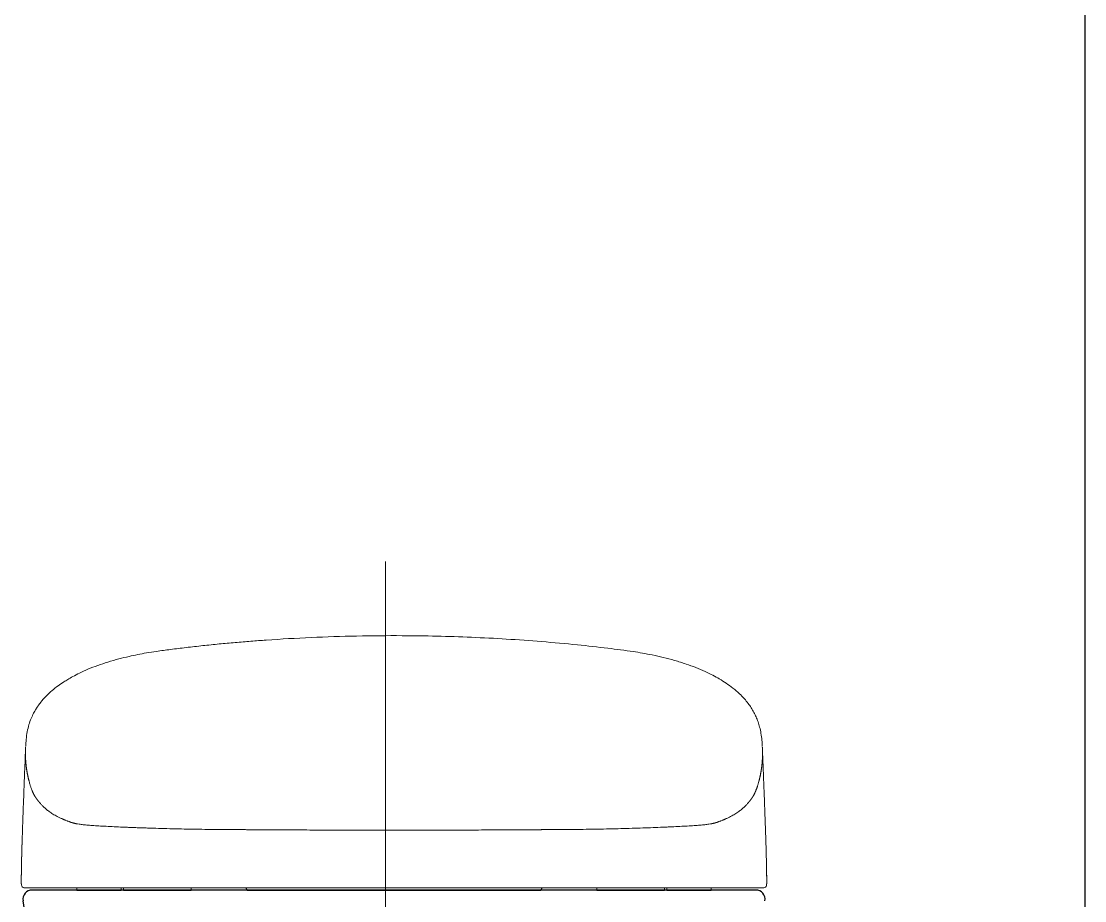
# Model space of a CAD drawing. Header units: millimetres. Extents: x 0 to 1800, y -67 to 2530.
# Drawn here: x 1227 to 1800, y 655 to 1129 of the extents above; entities that cross this region are included whole.
import ezdxf
from ezdxf.lldxf.tags import DXFTag

# ---------------------------------------------------------------- set-up
doc = ezdxf.new("R2010")
doc.units = ezdxf.units.MM
for name, color, linetype in [('내부선 및 부속', 4, 'Continuous'), ('도각라인', 7, 'Continuous'), ('외형선', 3, 'Continuous'), ('중심선', 1, 'DASHED')]:
    doc.layers.add(name, color=color, linetype=linetype)
tags = doc.linetypes.add('DASHDOT', pattern=[70, 31, -13, 13, -13]).pattern_tags.tags
tags[10:11] = [DXFTag(74, 4), DXFTag(75, 0), DXFTag(340, '0'), DXFTag(46, 0.0), DXFTag(50, 0.0), DXFTag(44, 0.0), DXFTag(45, 0.0)]
tags[8:9] = [DXFTag(74, 4), DXFTag(75, 0), DXFTag(340, '0'), DXFTag(46, 0.0), DXFTag(50, 0.0), DXFTag(44, 0.0), DXFTag(45, 0.0)]
tags[6:7] = [DXFTag(74, 4), DXFTag(75, 0), DXFTag(340, '0'), DXFTag(46, 0.0), DXFTag(50, 0.0), DXFTag(44, 0.0), DXFTag(45, 0.0)]
tags[4:5] = [DXFTag(74, 4), DXFTag(75, 0), DXFTag(340, '0'), DXFTag(46, 0.0), DXFTag(50, 0.0), DXFTag(44, 0.0), DXFTag(45, 0.0)]
tags = doc.linetypes.add('DASHED', pattern=[25.72, 12.86, -12.86]).pattern_tags.tags
tags[6:7] = [DXFTag(74, 4), DXFTag(75, 0), DXFTag(340, '0'), DXFTag(46, 0.0), DXFTag(50, 0.0), DXFTag(44, 0.0), DXFTag(45, 0.0)]
tags[4:5] = [DXFTag(74, 4), DXFTag(75, 0), DXFTag(340, '0'), DXFTag(46, 0.0), DXFTag(50, 0.0), DXFTag(44, 0.0), DXFTag(45, 0.0)]

msp = doc.modelspace()

# ---------------------------------------------------------------- linework, layer by layer
at = {"layer": '내부선 및 부속', "linetype": 'Continuous', "lineweight": 18}
for p, q in [((1229.94, 661.8), (1625.51, 661.8)), ((1256.88, 660.65), (1256.86, 661.8)), ((1280.73, 660.65), (1280.75, 661.8)), ((1281.98, 661.8), (1281.98, 660.65)), ((1318.39, 660.65), (1318.39, 661.8)), ((1537.06, 661.8), (1537.06, 660.65)), ((1573.47, 660.65), (1573.47, 661.8)), ((1574.71, 661.8), (1574.73, 660.65)), ((1598.6, 661.8), (1598.58, 660.65))]:
    msp.add_line(p, q, dxfattribs=at)
at = {"layer": '내부선 및 부속'}
for p, q in [((1256.88, 660.65), (1280.73, 660.65)), ((1281.98, 660.65), (1318.39, 660.65)), ((1348.59, 660.65), (1506.87, 660.65)), ((1537.06, 660.65), (1573.47, 660.65)), ((1574.73, 660.65), (1598.58, 660.65))]:
    msp.add_line(p, q, dxfattribs=at)
at = {"layer": '내부선 및 부속', "linetype": 'Continuous', "lineweight": 18}
for centre, major_axis, start_param, end_param in [((1228.5, 663.37), (-0.02, -1.5), 4.678177, 6.249015), ((1626.95, 663.37), (0.02, -1.5), 0.034171, 1.355864)]:
    msp.add_ellipse(centre, major_axis=major_axis, ratio=0.999423, start_param=start_param, end_param=end_param, dxfattribs=at)
for points, knots in [([(1626.23, 738.18), (1626.18, 739.26), (1626.01, 741.54), (1625.58, 745.01), (1624.89, 748.36), (1624.01, 751.3), (1622.99, 753.9), (1621.76, 756.42), (1620.33, 758.85), (1618.59, 761.34), (1616.52, 763.87), (1613.85, 766.63), (1610.57, 769.46), (1606.9, 772.1), (1603.24, 774.4), (1599.5, 776.49), (1595.31, 778.55), (1590.5, 780.59), (1584.98, 782.6), (1579.11, 784.44), (1573.01, 786.04), (1567.17, 787.34), (1561.8, 788.37), (1553.86, 789.66), (1542.16, 791.12), (1525.73, 792.97), (1507.46, 794.63), (1488.45, 795.99), (1469.6, 796.96), (1450.87, 797.57), (1430.2, 797.85), (1407.59, 797.68), (1383.12, 796.89), (1364.14, 795.8), (1350.52, 794.78), (1342.09, 794.08), (1333.46, 793.29), (1324.64, 792.39), (1315.88, 791.41), (1307.54, 790.39), (1300.38, 789.45), (1294.52, 788.52), (1289.6, 787.6), (1284.64, 786.55), (1279.21, 785.22), (1273.58, 783.61), (1267.97, 781.73), (1262.86, 779.74), (1258.39, 777.72), (1254.82, 775.87), (1252.04, 774.27), (1249.37, 772.62), (1246.47, 770.64), (1243.21, 768.08), (1240.06, 765.11), (1237.7, 762.4), (1236, 760.11), (1234.71, 758.16), (1233.38, 755.83), (1232.05, 752.99), (1230.88, 749.63), (1229.99, 745.84), (1229.47, 741.95), (1229.28, 739.42), (1229.23, 738.23)], [0, 0, 0, 0, 0.015621, 0.032468, 0.047385, 0.060323, 0.071605, 0.081867, 0.09282, 0.102426, 0.112886, 0.124875, 0.13824, 0.150866, 0.162086, 0.171976, 0.182791, 0.195497, 0.207594, 0.221009, 0.233917, 0.24556, 0.256, 0.265263, 0.290893, 0.321265, 0.356511, 0.391161, 0.424954, 0.458631, 0.492308, 0.536327, 0.580378, 0.624359, 0.639337, 0.654727, 0.670537, 0.686755, 0.703379, 0.719169, 0.733308, 0.743463, 0.752564, 0.761935, 0.773008, 0.785756, 0.797719, 0.810544, 0.822048, 0.831808, 0.839848, 0.846294, 0.856332, 0.868167, 0.881445, 0.895469, 0.902771, 0.910411, 0.920013, 0.932075, 0.946543, 0.963281, 0.982204, 1, 1, 1, 1]), ([(1229.19, 737.42), (1229.12, 735.65), (1228.97, 732.06), (1228.77, 727.12), (1228.6, 722.76), (1228.44, 718.35), (1228.26, 713.55), (1228.06, 708.18), (1227.86, 703.01), (1227.72, 699.11), (1227.63, 696.41), (1227.56, 694.61), (1227.49, 692.44), (1227.39, 689.69), (1227.32, 687.31), (1227.27, 685.86), (1227.26, 685.53)], [0, 0, 0, 0, 0.100089, 0.204108, 0.280587, 0.347074, 0.453432, 0.551631, 0.651264, 0.746815, 0.778042, 0.810169, 0.852745, 0.908661, 0.979224, 1, 1, 1, 1]), ([(1229.75, 725.62), (1229.74, 725.69), (1229.72, 725.82), (1229.69, 726.02), (1229.66, 726.22), (1229.63, 726.42), (1229.61, 726.62), (1229.58, 726.82), (1229.55, 727.02), (1229.53, 727.22), (1229.51, 727.42), (1229.48, 727.62), (1229.46, 727.82), (1229.44, 728.02), (1229.42, 728.22), (1229.4, 728.42), (1229.38, 728.62), (1229.36, 728.82), (1229.34, 729.02), (1229.32, 729.22), (1229.31, 729.41), (1229.29, 729.61), (1229.28, 729.81), (1229.26, 730.01), (1229.25, 730.2), (1229.24, 730.4), (1229.22, 730.6), (1229.21, 730.79), (1229.2, 730.99), (1229.19, 731.19), (1229.18, 731.38), (1229.17, 731.58), (1229.16, 731.77), (1229.16, 731.97), (1229.15, 732.16), (1229.14, 732.35), (1229.14, 732.55), (1229.13, 732.74), (1229.13, 732.93), (1229.13, 733.12), (1229.12, 733.31), (1229.12, 733.51), (1229.12, 733.7), (1229.12, 733.89), (1229.12, 734.08), (1229.12, 734.27), (1229.12, 734.45), (1229.12, 734.64), (1229.12, 734.83), (1229.12, 735.02), (1229.12, 735.2), (1229.13, 735.39), (1229.13, 735.57), (1229.13, 735.75), (1229.14, 735.94), (1229.14, 736.12), (1229.15, 736.3), (1229.15, 736.49), (1229.16, 736.67), (1229.16, 736.84), (1229.17, 736.99), (1229.18, 737.15), (1229.18, 737.28), (1229.19, 737.36), (1229.19, 737.38)], [0, 0, 0, 0, 0.019514, 0.03892, 0.058219, 0.07741, 0.096495, 0.115472, 0.134344, 0.153109, 0.171768, 0.190321, 0.208769, 0.227111, 0.245347, 0.263479, 0.281505, 0.299427, 0.317245, 0.334959, 0.352569, 0.370077, 0.387481, 0.404784, 0.421984, 0.439081, 0.456076, 0.472967, 0.489755, 0.506439, 0.523019, 0.539496, 0.555868, 0.572138, 0.588308, 0.604377, 0.620348, 0.636222, 0.651999, 0.667681, 0.683268, 0.698757, 0.714145, 0.729428, 0.744602, 0.759665, 0.774614, 0.789447, 0.804159, 0.818752, 0.833232, 0.847612, 0.8619, 0.876108, 0.890243, 0.904315, 0.918332, 0.932301, 0.946229, 0.960116, 0.969651, 0.981629, 0.996041, 1, 1, 1, 1]), ([(1229.19, 737.38), (1229.19, 737.44), (1229.19, 737.57), (1229.2, 737.7), (1229.2, 737.78)], [0, 0, 0, 0, 0.424515, 1, 1, 1, 1]), ([(1626.27, 737.37), (1626.27, 737.34), (1626.28, 737.21), (1626.29, 736.98), (1626.3, 736.7), (1626.31, 736.44), (1626.31, 736.19), (1626.32, 735.94), (1626.32, 735.68), (1626.33, 735.42), (1626.33, 735.15), (1626.34, 734.88), (1626.34, 734.6), (1626.34, 734.32), (1626.34, 734.03), (1626.34, 733.73), (1626.33, 733.43), (1626.33, 733.13), (1626.32, 732.82), (1626.32, 732.51), (1626.31, 732.19), (1626.29, 731.87), (1626.28, 731.55), (1626.27, 731.22), (1626.25, 730.89), (1626.23, 730.56), (1626.21, 730.22), (1626.18, 729.88), (1626.16, 729.54), (1626.13, 729.19), (1626.1, 728.85), (1626.07, 728.5), (1626.03, 728.14), (1625.99, 727.79), (1625.95, 727.43), (1625.91, 727.07), (1625.86, 726.71), (1625.81, 726.35), (1625.76, 725.99), (1625.73, 725.75), (1625.71, 725.62)], [0, 0, 0, 0, 0.007316, 0.030284, 0.053134, 0.071915, 0.091106, 0.110719, 0.130771, 0.15128, 0.172273, 0.19378, 0.215829, 0.238421, 0.261545, 0.285191, 0.309346, 0.333994, 0.359125, 0.384736, 0.410832, 0.437416, 0.464492, 0.492065, 0.520133, 0.548695, 0.577748, 0.607291, 0.637323, 0.667842, 0.69885, 0.730347, 0.762334, 0.794812, 0.827781, 0.861241, 0.895192, 0.929635, 0.964571, 1, 1, 1, 1]), ([(1626.25, 737.72), (1626.26, 737.67), (1626.26, 737.56), (1626.27, 737.44), (1626.27, 737.37)], [0, 0, 0, 0, 0.398449, 1, 1, 1, 1]), ([(1628.2, 685.44), (1628.19, 685.8), (1628.14, 687.18), (1628.07, 689.28), (1628, 691.58), (1627.93, 693.61), (1627.84, 696.02), (1627.74, 698.89), (1627.63, 702.05), (1627.52, 704.92), (1627.41, 707.88), (1627.28, 711.36), (1627.13, 715.51), (1626.98, 719.35), (1626.85, 722.72), (1626.74, 725.8), (1626.59, 729.51), (1626.43, 733.48), (1626.32, 736.21), (1626.27, 737.44)], [0, 0, 0, 0, 0.02271, 0.086682, 0.129982, 0.163629, 0.207726, 0.274718, 0.335919, 0.389581, 0.43711, 0.503881, 0.585846, 0.671029, 0.720711, 0.775349, 0.845136, 0.930537, 1, 1, 1, 1]), ([(1236.95, 707.54), (1236.93, 707.56), (1236.9, 707.6), (1236.84, 707.67), (1236.79, 707.73), (1236.74, 707.79), (1236.69, 707.85), (1236.64, 707.9), (1236.59, 707.96), (1236.54, 708.02), (1236.5, 708.07), (1236.45, 708.12), (1236.41, 708.18), (1236.37, 708.23), (1236.33, 708.28), (1236.29, 708.32), (1236.25, 708.37), (1236.21, 708.42), (1236.18, 708.46), (1236.14, 708.51), (1236.11, 708.55), (1236.07, 708.59), (1236.04, 708.63), (1236.01, 708.67), (1235.98, 708.7), (1235.95, 708.74), (1235.92, 708.78), (1235.9, 708.81), (1235.87, 708.84), (1235.85, 708.87), (1235.82, 708.91), (1235.78, 708.95), (1235.74, 709.01), (1235.7, 709.06), (1235.66, 709.12), (1235.61, 709.17), (1235.57, 709.22), (1235.53, 709.28), (1235.49, 709.33), (1235.45, 709.39), (1235.41, 709.45), (1235.37, 709.5), (1235.33, 709.56), (1235.28, 709.62), (1235.24, 709.69), (1235.19, 709.76), (1235.13, 709.84), (1235.09, 709.91), (1235.06, 709.96), (1235.03, 709.99), (1235.01, 710.02), (1235, 710.05), (1234.98, 710.07), (1234.97, 710.08), (1234.97, 710.09), (1234.96, 710.1), (1234.96, 710.1), (1234.95, 710.11), (1234.95, 710.11), (1234.95, 710.12), (1234.94, 710.12), (1234.94, 710.13), (1234.94, 710.13), (1234.93, 710.13), (1234.93, 710.14), (1234.93, 710.14), (1234.92, 710.15), (1234.92, 710.15), (1234.92, 710.16), (1234.91, 710.16), (1234.91, 710.17), (1234.91, 710.17), (1234.9, 710.17), (1234.9, 710.18), (1234.9, 710.18), (1234.9, 710.19), (1234.89, 710.19), (1234.88, 710.2), (1234.87, 710.22), (1234.85, 710.25), (1234.82, 710.29), (1234.78, 710.34), (1234.74, 710.4), (1234.68, 710.47), (1234.63, 710.55), (1234.57, 710.64), (1234.5, 710.74), (1234.43, 710.84), (1234.36, 710.96), (1234.28, 711.08), (1234.2, 711.22), (1234.11, 711.36), (1234.02, 711.51), (1233.92, 711.68), (1233.83, 711.85), (1233.73, 712.03), (1233.62, 712.23), (1233.52, 712.43), (1233.41, 712.65), (1233.3, 712.88), (1233.18, 713.13), (1233.07, 713.38), (1232.95, 713.66), (1232.83, 713.94), (1232.68, 714.3), (1232.51, 714.74), (1232.3, 715.3), (1232.08, 715.92), (1231.85, 716.63), (1231.6, 717.41), (1231.35, 718.29), (1231.13, 719.08), (1230.95, 719.76), (1230.82, 720.26), (1230.7, 720.76), (1230.59, 721.23), (1230.49, 721.69), (1230.39, 722.13), (1230.3, 722.54), (1230.22, 722.94), (1230.15, 723.31), (1230.08, 723.66), (1230.02, 723.99), (1229.97, 724.29), (1229.92, 724.56), (1229.88, 724.81), (1229.84, 725.03), (1229.81, 725.22), (1229.79, 725.38), (1229.77, 725.51), (1229.75, 725.59), (1229.75, 725.62)], [0, 0, 0, 0, 0.005939, 0.011761, 0.017468, 0.023058, 0.028531, 0.033889, 0.03913, 0.044255, 0.049263, 0.054156, 0.058932, 0.063592, 0.068135, 0.072563, 0.076874, 0.081068, 0.085147, 0.089109, 0.092955, 0.096684, 0.100298, 0.103795, 0.107175, 0.11044, 0.113588, 0.11662, 0.119535, 0.122334, 0.125017, 0.129835, 0.13465, 0.139464, 0.144277, 0.149088, 0.153897, 0.158705, 0.163511, 0.168316, 0.173119, 0.177921, 0.182721, 0.18752, 0.193397, 0.199522, 0.205896, 0.212519, 0.215689, 0.218464, 0.220844, 0.222827, 0.224415, 0.225607, 0.226404, 0.226804, 0.227145, 0.227485, 0.227825, 0.228165, 0.228505, 0.228845, 0.229186, 0.229526, 0.229866, 0.230206, 0.230546, 0.230886, 0.231226, 0.231566, 0.231906, 0.232246, 0.232587, 0.232927, 0.233267, 0.233607, 0.233947, 0.2345, 0.235903, 0.238156, 0.24126, 0.245213, 0.250017, 0.255493, 0.261529, 0.268126, 0.275284, 0.283003, 0.291282, 0.300123, 0.309524, 0.319487, 0.33001, 0.341094, 0.352739, 0.364945, 0.377712, 0.39104, 0.40493, 0.41938, 0.434391, 0.449963, 0.466097, 0.482792, 0.500047, 0.527664, 0.557979, 0.59099, 0.6267, 0.665108, 0.706215, 0.75002, 0.77267, 0.794264, 0.814805, 0.834291, 0.852722, 0.870098, 0.88642, 0.901687, 0.915899, 0.929056, 0.941159, 0.952206, 0.962199, 0.971136, 0.979019, 0.985847, 0.99162, 0.996337, 1, 1, 1, 1]), ([(1625.71, 725.62), (1625.7, 725.6), (1625.7, 725.56), (1625.69, 725.48), (1625.67, 725.39), (1625.66, 725.29), (1625.64, 725.17), (1625.62, 725.05), (1625.59, 724.91), (1625.57, 724.76), (1625.54, 724.59), (1625.51, 724.42), (1625.48, 724.23), (1625.44, 724.04), (1625.4, 723.83), (1625.36, 723.61), (1625.32, 723.38), (1625.27, 723.14), (1625.22, 722.89), (1625.17, 722.63), (1625.11, 722.37), (1625.06, 722.09), (1624.99, 721.8), (1624.93, 721.51), (1624.86, 721.2), (1624.78, 720.89), (1624.71, 720.58), (1624.63, 720.25), (1624.55, 719.92), (1624.46, 719.59), (1624.33, 719.1), (1624.16, 718.49), (1623.96, 717.78), (1623.77, 717.14), (1623.58, 716.54), (1623.4, 715.99), (1623.22, 715.49), (1623.06, 715.04), (1622.9, 714.62), (1622.78, 714.31), (1622.69, 714.09), (1622.63, 713.95), (1622.58, 713.81), (1622.52, 713.68), (1622.46, 713.55), (1622.4, 713.42), (1622.35, 713.29), (1622.29, 713.17), (1622.24, 713.05), (1622.18, 712.93), (1622.13, 712.82), (1622.08, 712.71), (1622.02, 712.6), (1621.97, 712.5), (1621.92, 712.4), (1621.87, 712.3), (1621.82, 712.2), (1621.77, 712.11), (1621.72, 712.01), (1621.67, 711.93), (1621.62, 711.84), (1621.58, 711.76), (1621.53, 711.67), (1621.48, 711.59), (1621.44, 711.52), (1621.4, 711.44), (1621.35, 711.37), (1621.31, 711.3), (1621.27, 711.23), (1621.23, 711.17), (1621.19, 711.1), (1621.15, 711.04), (1621.11, 710.98), (1621.08, 710.93), (1621.04, 710.87), (1621.01, 710.82), (1620.97, 710.77), (1620.94, 710.72), (1620.91, 710.67), (1620.88, 710.63), (1620.85, 710.58), (1620.82, 710.54), (1620.79, 710.5), (1620.77, 710.47), (1620.74, 710.43), (1620.72, 710.41), (1620.72, 710.4), (1620.71, 710.39), (1620.71, 710.38), (1620.7, 710.38), (1620.7, 710.37), (1620.69, 710.36), (1620.68, 710.35), (1620.67, 710.34), (1620.66, 710.32), (1620.65, 710.31), (1620.64, 710.29), (1620.63, 710.27), (1620.62, 710.25), (1620.6, 710.23), (1620.59, 710.21), (1620.57, 710.19), (1620.55, 710.17), (1620.53, 710.14), (1620.52, 710.11), (1620.5, 710.09), (1620.48, 710.06), (1620.46, 710.03), (1620.44, 710), (1620.42, 709.98), (1620.4, 709.95), (1620.37, 709.91), (1620.35, 709.88), (1620.33, 709.85), (1620.3, 709.82), (1620.28, 709.78), (1620.25, 709.74), (1620.22, 709.71), (1620.2, 709.67), (1620.17, 709.63), (1620.14, 709.59), (1620.11, 709.55), (1620.08, 709.5), (1620.04, 709.46), (1620.01, 709.41), (1619.98, 709.37), (1619.94, 709.32), (1619.91, 709.27), (1619.87, 709.22), (1619.83, 709.17), (1619.79, 709.12), (1619.75, 709.07), (1619.71, 709.02), (1619.67, 708.96), (1619.63, 708.91), (1619.59, 708.85), (1619.54, 708.8), (1619.5, 708.74), (1619.45, 708.68), (1619.4, 708.62), (1619.35, 708.56), (1619.3, 708.5), (1619.25, 708.43), (1619.2, 708.37), (1619.15, 708.31), (1619.1, 708.24), (1619.04, 708.17), (1618.99, 708.11), (1618.93, 708.04), (1618.87, 707.97), (1618.81, 707.9), (1618.75, 707.83), (1618.69, 707.76), (1618.63, 707.69), (1618.57, 707.61), (1618.52, 707.56), (1618.5, 707.54)], [0, 0, 0, 0, 0.002282, 0.005016, 0.008203, 0.011844, 0.015936, 0.020482, 0.02548, 0.030932, 0.036835, 0.043192, 0.050001, 0.057264, 0.064978, 0.073146, 0.081766, 0.090839, 0.100365, 0.110343, 0.120775, 0.131658, 0.142995, 0.154784, 0.167026, 0.17972, 0.192867, 0.206467, 0.220519, 0.235024, 0.249981, 0.28428, 0.316948, 0.347985, 0.377391, 0.405165, 0.43131, 0.455823, 0.478706, 0.499958, 0.508281, 0.516475, 0.52454, 0.532478, 0.540287, 0.547967, 0.55552, 0.562944, 0.570239, 0.577407, 0.584446, 0.591356, 0.598139, 0.604793, 0.611318, 0.617716, 0.623985, 0.630126, 0.636138, 0.642023, 0.647779, 0.653406, 0.658906, 0.664277, 0.669519, 0.674634, 0.67962, 0.684478, 0.689207, 0.693809, 0.698282, 0.702627, 0.706843, 0.710931, 0.714891, 0.718723, 0.722426, 0.726001, 0.729448, 0.732767, 0.735957, 0.739019, 0.741953, 0.744758, 0.747436, 0.749985, 0.750227, 0.750566, 0.751001, 0.751533, 0.752161, 0.752886, 0.753708, 0.754625, 0.75564, 0.756751, 0.757958, 0.759262, 0.760662, 0.762159, 0.763753, 0.765443, 0.767229, 0.769112, 0.771091, 0.773167, 0.77534, 0.777609, 0.779974, 0.782436, 0.784995, 0.78765, 0.790402, 0.79325, 0.796194, 0.799235, 0.802373, 0.805607, 0.808938, 0.812365, 0.815888, 0.819508, 0.823225, 0.827038, 0.830947, 0.834953, 0.839056, 0.843255, 0.847551, 0.851943, 0.856431, 0.861016, 0.865698, 0.870476, 0.87535, 0.880321, 0.885388, 0.890552, 0.895813, 0.90117, 0.906623, 0.912173, 0.917819, 0.923562, 0.929401, 0.935337, 0.941369, 0.947498, 0.953723, 0.960044, 0.966463, 0.972977, 0.979588, 0.986296, 0.9931, 1, 1, 1, 1]), ([(1253.04, 697.42), (1252.97, 697.45), (1252.9, 697.47), (1252.79, 697.51), (1252.76, 697.53), (1252.69, 697.55), (1252.65, 697.57), (1252.48, 697.63), (1252.19, 697.74), (1251.9, 697.84), (1251.69, 697.92), (1251.62, 697.95), (1251.48, 698), (1251.41, 698.03), (1251.07, 698.16), (1250.8, 698.26), (1250.4, 698.42), (1250.27, 698.48), (1250.01, 698.58), (1249.76, 698.69), (1249.51, 698.79), (1249.26, 698.9), (1249.13, 698.95), (1248.76, 699.11), (1248.52, 699.22), (1248.05, 699.43), (1247.82, 699.54), (1247.37, 699.75), (1247.14, 699.86), (1246.49, 700.19), (1246.07, 700.41), (1245.25, 700.85), (1244.86, 701.07), (1244.11, 701.52), (1243.75, 701.75), (1243.06, 702.2), (1242.73, 702.42), (1242.09, 702.87), (1241.78, 703.09), (1241.2, 703.53), (1240.92, 703.75), (1240.38, 704.19), (1240.12, 704.41), (1239.63, 704.83), (1239.16, 705.25), (1238.74, 705.66), (1238.33, 706.06), (1238.14, 706.26), (1237.58, 706.83), (1237.25, 707.2), (1236.95, 707.54)], [0, 0, 0, 0, 0.007812, 0.007812, 0.011719, 0.011719, 0.015625, 0.015625, 0.03125, 0.046875, 0.046875, 0.054688, 0.054688, 0.0625, 0.0625, 0.09375, 0.09375, 0.109375, 0.109375, 0.125, 0.140625, 0.140625, 0.15625, 0.15625, 0.1875, 0.1875, 0.21875, 0.21875, 0.25, 0.25, 0.3125, 0.3125, 0.375, 0.375, 0.4375, 0.4375, 0.5, 0.5, 0.5625, 0.5625, 0.625, 0.625, 0.6875, 0.6875, 0.75, 0.8125, 0.8125, 0.875, 0.875, 1, 1, 1, 1]), ([(1618.5, 707.54), (1618.2, 707.19), (1617.87, 706.83), (1617.13, 706.06), (1616.72, 705.65), (1615.82, 704.82), (1615.33, 704.4), (1614.52, 703.74), (1614.24, 703.52), (1613.65, 703.08), (1613.35, 702.86), (1612.71, 702.41), (1612.38, 702.18), (1611.68, 701.74), (1611.32, 701.51), (1610.57, 701.06), (1610.18, 700.84), (1609.37, 700.4), (1608.95, 700.18), (1608.3, 699.85), (1608.07, 699.75), (1607.62, 699.53), (1607.39, 699.42), (1606.92, 699.21), (1606.68, 699.11), (1606.31, 698.95), (1606.19, 698.89), (1605.94, 698.79), (1605.69, 698.68), (1605.43, 698.58), (1605.17, 698.47), (1605.04, 698.42), (1604.65, 698.26), (1604.38, 698.16), (1604.04, 698.02), (1603.97, 698), (1603.83, 697.95), (1603.76, 697.92), (1603.55, 697.84), (1603.26, 697.74), (1602.98, 697.63), (1602.8, 697.56), (1602.77, 697.55), (1602.7, 697.53), (1602.59, 697.49), (1602.49, 697.45), (1602.42, 697.42)], [0, 0, 0, 0, 0.125, 0.125, 0.25, 0.25, 0.375, 0.375, 0.4375, 0.4375, 0.5, 0.5, 0.5625, 0.5625, 0.625, 0.625, 0.6875, 0.6875, 0.75, 0.75, 0.78125, 0.78125, 0.8125, 0.8125, 0.84375, 0.84375, 0.859375, 0.859375, 0.875, 0.890625, 0.890625, 0.90625, 0.90625, 0.9375, 0.9375, 0.945312, 0.945312, 0.953125, 0.953125, 0.96875, 0.984375, 0.984375, 0.988281, 0.988281, 0.992187, 1, 1, 1, 1]), ([(1256.43, 696.44), (1256.37, 696.46), (1256.25, 696.49), (1256.08, 696.53), (1255.91, 696.57), (1255.76, 696.61), (1255.61, 696.64), (1255.48, 696.67), (1255.35, 696.7), (1255.23, 696.73), (1255.11, 696.76), (1255.01, 696.78), (1254.92, 696.81), (1254.83, 696.83), (1254.76, 696.85), (1254.69, 696.87), (1254.63, 696.88), (1254.58, 696.9), (1254.54, 696.91), (1254.5, 696.92), (1254.48, 696.93), (1254.46, 696.93), (1254.44, 696.94), (1254.43, 696.94), (1254.41, 696.94), (1254.4, 696.95), (1254.38, 696.95), (1254.36, 696.96), (1254.35, 696.96), (1254.33, 696.96), (1254.32, 696.97), (1254.3, 696.97), (1254.28, 696.98), (1254.27, 696.98), (1254.25, 696.98), (1254.23, 696.99), (1254.22, 696.99), (1254.2, 697), (1254.19, 697), (1254.17, 697), (1254.15, 697.01), (1254.14, 697.01), (1254.12, 697.02), (1254.1, 697.02), (1254.09, 697.03), (1254.07, 697.03), (1254.06, 697.03), (1254.04, 697.04), (1254.02, 697.04), (1254.01, 697.05), (1253.99, 697.05), (1253.97, 697.06), (1253.96, 697.06), (1253.94, 697.07), (1253.93, 697.07), (1253.91, 697.08), (1253.89, 697.08), (1253.88, 697.09), (1253.86, 697.09), (1253.85, 697.09), (1253.83, 697.1), (1253.81, 697.1), (1253.8, 697.11), (1253.78, 697.12), (1253.77, 697.12), (1253.75, 697.13), (1253.73, 697.13), (1253.72, 697.14), (1253.7, 697.14), (1253.69, 697.15), (1253.67, 697.15), (1253.65, 697.16), (1253.64, 697.16), (1253.62, 697.17), (1253.61, 697.17), (1253.59, 697.18), (1253.58, 697.19), (1253.56, 697.19), (1253.54, 697.2), (1253.53, 697.2), (1253.51, 697.21), (1253.5, 697.21), (1253.48, 697.22), (1253.47, 697.23), (1253.45, 697.23), (1253.43, 697.24), (1253.42, 697.25), (1253.4, 697.25), (1253.39, 697.26), (1253.37, 697.26), (1253.36, 697.27), (1253.34, 697.28), (1253.32, 697.28), (1253.31, 697.29), (1253.29, 697.3), (1253.28, 697.3), (1253.26, 697.31), (1253.25, 697.31), (1253.23, 697.32), (1253.21, 697.33), (1253.2, 697.33), (1253.18, 697.34), (1253.17, 697.35), (1253.15, 697.35), (1253.14, 697.36), (1253.12, 697.37), (1253.1, 697.37), (1253.09, 697.38), (1253.07, 697.39), (1253.06, 697.39), (1253.04, 697.4), (1253.02, 697.41), (1253.01, 697.41), (1253.01, 697.41)], [0, 0, 0, 0, 0.045205, 0.088281, 0.12923, 0.16805, 0.204743, 0.239309, 0.271747, 0.302058, 0.330243, 0.3563, 0.380232, 0.402037, 0.421715, 0.439268, 0.454695, 0.467996, 0.479171, 0.48822, 0.495142, 0.499938, 0.504208, 0.508505, 0.512829, 0.51718, 0.521558, 0.525963, 0.530396, 0.534855, 0.539342, 0.543856, 0.548397, 0.552965, 0.55756, 0.562182, 0.566832, 0.571508, 0.576212, 0.580943, 0.585701, 0.590487, 0.595299, 0.600139, 0.605006, 0.609901, 0.614822, 0.619771, 0.624747, 0.629751, 0.634782, 0.63984, 0.644925, 0.650038, 0.655178, 0.660345, 0.66554, 0.670762, 0.676011, 0.681288, 0.686592, 0.691923, 0.697282, 0.702668, 0.708081, 0.713522, 0.71899, 0.724486, 0.730008, 0.735558, 0.741136, 0.746741, 0.752373, 0.758032, 0.763719, 0.769433, 0.775175, 0.780943, 0.786739, 0.792563, 0.798413, 0.804291, 0.810197, 0.816129, 0.822089, 0.828076, 0.83409, 0.840132, 0.846201, 0.852297, 0.85842, 0.864571, 0.870748, 0.876953, 0.883185, 0.889444, 0.89573, 0.902043, 0.908384, 0.914751, 0.921146, 0.927568, 0.934017, 0.940493, 0.946997, 0.953527, 0.960085, 0.966669, 0.973281, 0.97992, 0.986586, 0.99328, 1, 1, 1, 1]), ([(1330.53, 693.33), (1328.43, 693.35), (1326.31, 693.38), (1322.08, 693.44), (1319.97, 693.48), (1315.75, 693.56), (1313.64, 693.6), (1309.47, 693.69), (1307.4, 693.74), (1303.32, 693.85), (1301.31, 693.91), (1298.35, 694), (1296.39, 694.05), (1293.52, 694.15), (1290.71, 694.24), (1287.99, 694.34), (1286.23, 694.41), (1284.93, 694.46), (1284.28, 694.48), (1283.54, 694.51), (1283.18, 694.53), (1282.99, 694.54), (1282.9, 694.54), (1282.85, 694.54), (1282.83, 694.54), (1282.82, 694.54), (1282.82, 694.54), (1282.81, 694.54), (1282.81, 694.54), (1281.16, 694.61), (1279.57, 694.68), (1276.5, 694.82), (1275.02, 694.89), (1272.2, 695.04), (1270.86, 695.12), (1268.32, 695.27), (1267.12, 695.34), (1264.87, 695.5), (1263.83, 695.58), (1261.91, 695.74), (1261.02, 695.83), (1259.43, 696), (1258.71, 696.08), (1257.44, 696.26), (1256.89, 696.35), (1256.43, 696.44)], [0, 0, 0, 0, 0.0625, 0.0625, 0.125, 0.125, 0.1875, 0.1875, 0.25, 0.25, 0.3125, 0.3125, 0.34375, 0.375, 0.40625, 0.4375, 0.46875, 0.46875, 0.484375, 0.492188, 0.496094, 0.498047, 0.499023, 0.499512, 0.499756, 0.499878, 0.499939, 0.499939, 0.5, 0.5, 0.5625, 0.5625, 0.625, 0.625, 0.6875, 0.6875, 0.75, 0.75, 0.8125, 0.8125, 0.875, 0.875, 0.9375, 0.9375, 1, 1, 1, 1]), ([(1599.03, 696.44), (1598.56, 696.35), (1598.01, 696.26), (1596.74, 696.08), (1596.02, 695.99), (1594.42, 695.82), (1593.53, 695.74), (1591.6, 695.58), (1590.55, 695.5), (1588.3, 695.34), (1587.09, 695.27), (1584.54, 695.11), (1583.19, 695.04), (1580.36, 694.89), (1578.88, 694.82), (1576.56, 694.71), (1575.78, 694.68), (1574.58, 694.62), (1573.97, 694.6), (1573.26, 694.57), (1572.9, 694.55), (1572.72, 694.55), (1572.63, 694.54), (1572.58, 694.54), (1572.56, 694.54), (1572.55, 694.54), (1572.54, 694.54), (1572.54, 694.54), (1570.87, 694.47), (1569.14, 694.4), (1565.57, 694.27), (1563.72, 694.21), (1559.95, 694.08), (1558.01, 694.02), (1554.07, 693.91), (1552.06, 693.85), (1547.99, 693.74), (1545.93, 693.69), (1541.77, 693.6), (1539.67, 693.56), (1535.46, 693.48), (1533.35, 693.44), (1529.13, 693.38), (1527.02, 693.35), (1524.93, 693.33)], [0, 0, 0, 0, 0.0625, 0.0625, 0.125, 0.125, 0.1875, 0.1875, 0.25, 0.25, 0.3125, 0.3125, 0.375, 0.375, 0.4375, 0.4375, 0.46875, 0.46875, 0.484375, 0.492187, 0.496094, 0.498047, 0.499023, 0.499512, 0.499756, 0.499878, 0.499878, 0.5, 0.5, 0.5625, 0.5625, 0.625, 0.625, 0.6875, 0.6875, 0.75, 0.75, 0.8125, 0.8125, 0.875, 0.875, 0.9375, 0.9375, 1, 1, 1, 1]), ([(1602.45, 697.41), (1602.43, 697.41), (1602.41, 697.4), (1602.36, 697.38), (1602.32, 697.36), (1602.28, 697.34), (1602.24, 697.33), (1602.2, 697.31), (1602.16, 697.29), (1602.12, 697.28), (1602.08, 697.26), (1602.04, 697.25), (1602, 697.23), (1601.96, 697.21), (1601.91, 697.2), (1601.87, 697.18), (1601.83, 697.17), (1601.79, 697.15), (1601.75, 697.14), (1601.71, 697.13), (1601.67, 697.11), (1601.63, 697.1), (1601.58, 697.09), (1601.54, 697.07), (1601.5, 697.06), (1601.46, 697.05), (1601.42, 697.04), (1601.37, 697.03), (1601.33, 697.02), (1601.29, 697.01), (1601.25, 697), (1601.21, 696.98), (1601.16, 696.97), (1601.12, 696.96), (1601.08, 696.95), (1601.04, 696.94), (1601.01, 696.93), (1600.98, 696.93), (1600.97, 696.92), (1600.94, 696.92), (1600.92, 696.91), (1600.88, 696.9), (1600.85, 696.89), (1600.81, 696.88), (1600.76, 696.86), (1600.71, 696.85), (1600.65, 696.84), (1600.59, 696.82), (1600.52, 696.8), (1600.45, 696.79), (1600.37, 696.77), (1600.28, 696.75), (1600.19, 696.73), (1600.1, 696.7), (1600, 696.68), (1599.9, 696.65), (1599.79, 696.63), (1599.67, 696.6), (1599.55, 696.57), (1599.43, 696.54), (1599.3, 696.51), (1599.17, 696.48), (1599.08, 696.45), (1599.03, 696.44)], [0, 0, 0, 0, 0.017414, 0.034645, 0.051693, 0.068557, 0.085238, 0.101736, 0.11805, 0.134181, 0.150129, 0.165892, 0.181472, 0.196868, 0.212079, 0.227105, 0.241947, 0.256605, 0.271078, 0.285366, 0.299469, 0.313388, 0.327122, 0.340671, 0.354036, 0.367216, 0.380212, 0.393023, 0.405651, 0.418094, 0.430354, 0.44243, 0.454323, 0.466032, 0.477558, 0.488902, 0.500062, 0.503559, 0.508315, 0.514329, 0.521602, 0.530133, 0.539922, 0.55097, 0.563276, 0.57684, 0.591662, 0.607742, 0.625081, 0.643678, 0.663534, 0.684648, 0.707021, 0.730653, 0.755544, 0.781694, 0.809103, 0.837771, 0.867698, 0.898884, 0.93133, 0.965035, 1, 1, 1, 1]), ([(1524.93, 693.33), (1524.77, 693.33), (1524.47, 693.33), (1524.01, 693.33), (1523.55, 693.32), (1523.1, 693.32), (1522.64, 693.32), (1522.18, 693.32), (1521.73, 693.31), (1521.27, 693.31), (1520.81, 693.31), (1520.35, 693.3), (1519.9, 693.3), (1519.44, 693.3), (1518.98, 693.3), (1518.52, 693.29), (1518.07, 693.29), (1517.61, 693.29), (1517.15, 693.29), (1516.7, 693.28), (1516.24, 693.28), (1515.78, 693.28), (1515.32, 693.27), (1514.87, 693.27), (1514.41, 693.27), (1513.95, 693.27), (1513.49, 693.26), (1513.03, 693.26), (1512.58, 693.26), (1512.12, 693.26), (1511.66, 693.25), (1511.2, 693.25), (1510.75, 693.25), (1510.29, 693.24), (1509.83, 693.24), (1509.37, 693.24), (1508.92, 693.24), (1508.46, 693.23), (1508, 693.23), (1507.54, 693.23), (1507.08, 693.22), (1506.63, 693.22), (1506.17, 693.22), (1505.71, 693.22), (1505.25, 693.21), (1504.79, 693.21), (1504.34, 693.21), (1503.88, 693.21), (1503.42, 693.2), (1502.96, 693.2), (1502.5, 693.2), (1502.05, 693.19), (1501.59, 693.19), (1501.13, 693.19), (1499.81, 693.18), (1497.64, 693.17), (1494.61, 693.15), (1491.57, 693.13), (1488.54, 693.12), (1485.5, 693.1), (1482.46, 693.08), (1479.43, 693.07), (1475.38, 693.05), (1470.39, 693.02), (1464.5, 693), (1458.77, 692.98), (1453.2, 692.96), (1447.79, 692.94), (1442.55, 692.93), (1437.46, 692.92), (1432.54, 692.92), (1425.67, 692.91), (1416.52, 692.92), (1404.76, 692.95), (1392.18, 692.99), (1381.77, 693.04), (1373.62, 693.08), (1367.81, 693.11), (1361.47, 693.15), (1356.76, 693.17), (1353.85, 693.19), (1352.92, 693.2), (1351.98, 693.2), (1351.05, 693.21), (1350.12, 693.21), (1349.18, 693.22), (1348.25, 693.22), (1347.32, 693.23), (1346.38, 693.24), (1345.45, 693.24), (1344.52, 693.25), (1343.58, 693.25), (1342.65, 693.26), (1341.72, 693.26), (1340.78, 693.27), (1339.85, 693.27), (1338.92, 693.28), (1337.99, 693.29), (1337.05, 693.29), (1336.12, 693.3), (1335.19, 693.3), (1334.26, 693.31), (1333.33, 693.31), (1332.39, 693.32), (1331.46, 693.33), (1330.84, 693.33), (1330.53, 693.33)], [0, 0, 0, 0, 0.002359, 0.004719, 0.007078, 0.009437, 0.011796, 0.014156, 0.016515, 0.018874, 0.021233, 0.023593, 0.025952, 0.028311, 0.03067, 0.03303, 0.035389, 0.037748, 0.040107, 0.042467, 0.044826, 0.047185, 0.049544, 0.051904, 0.054263, 0.056622, 0.058981, 0.06134, 0.0637, 0.066059, 0.068418, 0.070777, 0.073137, 0.075496, 0.077855, 0.080214, 0.082573, 0.084933, 0.087292, 0.089651, 0.09201, 0.094369, 0.096729, 0.099088, 0.101447, 0.103806, 0.106165, 0.108525, 0.110884, 0.113243, 0.115602, 0.117961, 0.12032, 0.12268, 0.125039, 0.140655, 0.156272, 0.171891, 0.18751, 0.20313, 0.218752, 0.234375, 0.249999, 0.28111, 0.311388, 0.340833, 0.369443, 0.397221, 0.424164, 0.450275, 0.475551, 0.499994, 0.556163, 0.616552, 0.681163, 0.749995, 0.777108, 0.806974, 0.83959, 0.874959, 0.879768, 0.884578, 0.889387, 0.894196, 0.899006, 0.903815, 0.908624, 0.913434, 0.918243, 0.923052, 0.927861, 0.932671, 0.93748, 0.942289, 0.947098, 0.951908, 0.956717, 0.961526, 0.966335, 0.971145, 0.975954, 0.980763, 0.985572, 0.990382, 0.995191, 1, 1, 1, 1]), ([(1227.26, 685.47), (1227.26, 685.45), (1227.26, 685.42), (1227.25, 685.36), (1227.25, 685.32), (1227.25, 685.26), (1227.25, 685.22), (1227.25, 685.15), (1227.25, 685.12), (1227.24, 685.05), (1227.24, 685.02), (1227.24, 684.95), (1227.24, 684.91), (1227.24, 684.84), (1227.24, 684.81), (1227.23, 684.74), (1227.23, 684.71), (1227.23, 684.64), (1227.23, 684.6), (1227.23, 684.53), (1227.23, 684.5), (1227.22, 684.43), (1227.22, 684.39), (1227.22, 684.32), (1227.22, 684.29), (1227.22, 684.22), (1227.22, 684.18), (1227.21, 684.11), (1227.21, 684.08), (1227.21, 684.01), (1227.21, 683.97), (1227.21, 683.9), (1227.21, 683.87), (1227.2, 683.8), (1227.2, 683.76), (1227.2, 683.69), (1227.2, 683.65), (1227.2, 683.58), (1227.2, 683.55), (1227.2, 683.48), (1227.19, 683.44), (1227.19, 683.37), (1227.19, 683.33), (1227.19, 683.26), (1227.19, 683.23), (1227.19, 683.16), (1227.18, 683.12), (1227.18, 683.05), (1227.18, 683.01), (1227.18, 682.94), (1227.18, 682.9), (1227.18, 682.83), (1227.18, 682.79), (1227.17, 682.72), (1227.17, 682.69), (1227.17, 682.61), (1227.17, 682.58), (1227.17, 682.5), (1227.17, 682.47), (1227.16, 682.39), (1227.16, 682.36), (1227.16, 682.28), (1227.16, 682.25), (1227.16, 682.17), (1227.16, 682.14), (1227.15, 682.06), (1227.15, 682.03), (1227.15, 681.95), (1227.15, 681.91), (1227.15, 681.84), (1227.15, 681.8), (1227.15, 681.73), (1227.14, 681.69), (1227.14, 681.62), (1227.14, 681.58), (1227.14, 681.5), (1227.14, 681.47), (1227.14, 681.39), (1227.14, 681.35), (1227.13, 681.28), (1227.13, 681.24), (1227.13, 681.17), (1227.13, 681.13), (1227.13, 681.05), (1227.13, 681.01), (1227.12, 680.94), (1227.12, 680.9), (1227.12, 680.82), (1227.12, 680.79), (1227.12, 680.71), (1227.12, 680.67), (1227.12, 680.6), (1227.11, 680.56), (1227.11, 680.48), (1227.11, 680.45), (1227.11, 680.37), (1227.11, 680.33), (1227.11, 680.26), (1227.11, 680.22), (1227.1, 680.15), (1227.1, 680.11), (1227.1, 680.03), (1227.1, 680), (1227.1, 679.92), (1227.1, 679.88), (1227.09, 679.81), (1227.09, 679.77), (1227.09, 679.69), (1227.09, 679.66), (1227.09, 679.58), (1227.09, 679.54), (1227.09, 679.47), (1227.09, 679.43), (1227.08, 679.36), (1227.08, 679.32), (1227.08, 679.24), (1227.08, 679.21), (1227.08, 679.13), (1227.08, 679.09), (1227.07, 679.02), (1227.07, 678.98), (1227.07, 678.91), (1227.07, 678.87), (1227.07, 678.79), (1227.07, 678.76), (1227.07, 678.68), (1227.07, 678.64), (1227.06, 678.57), (1227.06, 678.53), (1227.06, 678.46), (1227.06, 678.42), (1227.06, 678.35), (1227.06, 678.31), (1227.06, 678.23), (1227.06, 678.2), (1227.05, 678.12), (1227.05, 678.09), (1227.05, 678.01), (1227.05, 677.97), (1227.05, 677.9), (1227.05, 677.86), (1227.05, 677.79), (1227.04, 677.75), (1227.04, 677.68), (1227.04, 677.64), (1227.04, 677.56), (1227.04, 677.53), (1227.04, 677.45), (1227.04, 677.42), (1227.04, 677.34), (1227.03, 677.3), (1227.03, 677.23), (1227.03, 677.19), (1227.03, 677.12), (1227.03, 677.08), (1227.03, 677.01), (1227.03, 676.97), (1227.03, 676.9), (1227.02, 676.86), (1227.02, 676.79), (1227.02, 676.75), (1227.02, 676.67), (1227.02, 676.64), (1227.02, 676.56), (1227.02, 676.53), (1227.02, 676.45), (1227.01, 676.42), (1227.01, 676.34), (1227.01, 676.3), (1227.01, 676.23), (1227.01, 676.19), (1227.01, 676.12), (1227.01, 676.08), (1227.01, 676.01), (1227.01, 675.97), (1227, 675.9), (1227, 675.86), (1227, 675.79), (1227, 675.75), (1227, 675.68), (1227, 675.64), (1227, 675.57), (1227, 675.53), (1226.99, 675.46), (1226.99, 675.42), (1226.99, 675.35), (1226.99, 675.31), (1226.99, 675.24), (1226.99, 675.2), (1226.99, 675.15), (1226.99, 675.14), (1226.99, 675.13)], [0, 0, 0, 0, 0.00809, 0.00809, 0.018253, 0.018253, 0.028433, 0.028433, 0.038631, 0.038631, 0.048847, 0.048847, 0.059081, 0.059081, 0.069334, 0.069334, 0.079605, 0.079605, 0.089894, 0.089894, 0.100203, 0.100203, 0.110531, 0.110531, 0.120878, 0.120878, 0.131245, 0.131245, 0.141631, 0.141631, 0.152038, 0.152038, 0.162466, 0.162466, 0.172914, 0.172914, 0.183382, 0.183382, 0.193873, 0.193873, 0.204384, 0.204384, 0.214917, 0.214917, 0.225473, 0.225473, 0.23605, 0.23605, 0.24665, 0.24665, 0.257273, 0.257273, 0.26792, 0.26792, 0.278589, 0.278589, 0.289283, 0.289283, 0.300001, 0.300001, 0.310743, 0.310743, 0.32151, 0.32151, 0.332302, 0.332302, 0.34312, 0.34312, 0.353963, 0.353963, 0.364832, 0.364832, 0.375729, 0.375729, 0.386652, 0.386652, 0.397602, 0.397602, 0.40858, 0.40858, 0.419586, 0.419586, 0.43061, 0.43061, 0.441621, 0.441621, 0.45262, 0.45262, 0.463605, 0.463605, 0.474577, 0.474577, 0.485536, 0.485536, 0.496482, 0.496482, 0.507414, 0.507414, 0.518334, 0.518334, 0.529241, 0.529241, 0.540134, 0.540134, 0.551015, 0.551015, 0.561883, 0.561883, 0.572738, 0.572738, 0.58358, 0.58358, 0.59441, 0.59441, 0.605226, 0.605226, 0.61603, 0.61603, 0.626821, 0.626821, 0.6376, 0.6376, 0.648366, 0.648366, 0.659119, 0.659119, 0.669859, 0.669859, 0.680588, 0.680588, 0.691303, 0.691303, 0.702006, 0.702006, 0.712697, 0.712697, 0.723375, 0.723375, 0.734041, 0.734041, 0.744694, 0.744694, 0.755336, 0.755336, 0.765964, 0.765964, 0.776581, 0.776581, 0.787185, 0.787185, 0.797778, 0.797778, 0.808358, 0.808358, 0.818925, 0.818925, 0.829481, 0.829481, 0.840025, 0.840025, 0.850556, 0.850556, 0.861076, 0.861076, 0.871583, 0.871583, 0.882079, 0.882079, 0.892563, 0.892563, 0.903035, 0.903035, 0.913494, 0.913494, 0.923942, 0.923942, 0.934379, 0.934379, 0.944803, 0.944803, 0.955216, 0.955216, 0.965617, 0.965617, 0.976006, 0.976006, 0.986383, 0.986383, 0.99675, 0.99675, 1, 1, 1, 1]), ([(1628.42, 677.58), (1628.39, 678.59), (1628.37, 679.6), (1628.3, 682.23), (1628.25, 683.84), (1628.2, 685.43)], [0, 0, 0, 0, 0.377984, 0.377984, 1, 1, 1, 1]), ([(1628.56, 668.17), (1628.55, 669.12), (1628.52, 671.71), (1628.47, 674.79), (1628.42, 676.95), (1628.41, 677.43)], [0, 0, 0, 0, 0.311671, 0.848574, 1, 1, 1, 1]), ([(1628.6, 666.11), (1628.58, 668.61), (1628.54, 671.06), (1628.47, 674.86), (1628.45, 676.23), (1628.42, 677.58)], [0, 0, 0, 0, 0.63593, 0.63593, 1, 1, 1, 1]), ([(1226.99, 675.13), (1226.99, 675.1), (1226.99, 675.08), (1226.99, 675.02), (1226.98, 674.98), (1226.98, 674.91), (1226.98, 674.87), (1226.98, 674.8), (1226.98, 674.76), (1226.98, 674.69), (1226.98, 674.65), (1226.98, 674.58), (1226.98, 674.54), (1226.97, 674.47), (1226.97, 674.43), (1226.97, 674.36), (1226.97, 674.32), (1226.97, 674.25), (1226.97, 674.21), (1226.97, 674.14), (1226.97, 674.1), (1226.97, 674.03), (1226.97, 673.99), (1226.96, 673.92), (1226.96, 673.88), (1226.96, 673.81), (1226.96, 673.77), (1226.96, 673.7), (1226.96, 673.66), (1226.96, 673.59), (1226.96, 673.55), (1226.96, 673.48), (1226.96, 673.44), (1226.95, 673.37), (1226.95, 673.33), (1226.95, 673.26), (1226.95, 673.22), (1226.95, 673.15), (1226.95, 673.11), (1226.95, 673.04), (1226.95, 673), (1226.95, 672.93), (1226.95, 672.89), (1226.94, 672.82), (1226.94, 672.79), (1226.94, 672.71), (1226.94, 672.68), (1226.94, 672.6), (1226.94, 672.57), (1226.94, 672.49), (1226.94, 672.46), (1226.94, 672.38), (1226.94, 672.35), (1226.94, 672.28), (1226.93, 672.24), (1226.93, 672.17), (1226.93, 672.13), (1226.93, 672.06), (1226.93, 672.02), (1226.93, 671.95), (1226.93, 671.91), (1226.93, 671.84), (1226.93, 671.8), (1226.93, 671.73), (1226.93, 671.69), (1226.92, 671.62), (1226.92, 671.59), (1226.92, 671.51), (1226.92, 671.48), (1226.92, 671.4), (1226.92, 671.37), (1226.92, 671.29), (1226.92, 671.26), (1226.92, 671.19), (1226.92, 671.15), (1226.92, 671.08), (1226.92, 671.04), (1226.91, 670.97), (1226.91, 670.93), (1226.91, 670.86), (1226.91, 670.82), (1226.91, 670.75), (1226.91, 670.72), (1226.91, 670.64), (1226.91, 670.61), (1226.91, 670.53), (1226.91, 670.5), (1226.91, 670.43), (1226.91, 670.39), (1226.9, 670.32), (1226.9, 670.28), (1226.9, 670.21), (1226.9, 670.17), (1226.9, 670.1), (1226.9, 670.06), (1226.9, 669.99), (1226.9, 669.96), (1226.9, 669.88), (1226.9, 669.85), (1226.9, 669.78), (1226.9, 669.74), (1226.9, 669.67), (1226.9, 669.63), (1226.89, 669.56), (1226.89, 669.52), (1226.89, 669.45), (1226.89, 669.41), (1226.89, 669.34), (1226.89, 669.31), (1226.89, 669.23), (1226.89, 669.2), (1226.89, 669.13), (1226.89, 669.09), (1226.89, 669.02), (1226.89, 668.98), (1226.89, 668.91), (1226.89, 668.87), (1226.88, 668.8), (1226.88, 668.77), (1226.88, 668.69), (1226.88, 668.66), (1226.88, 668.59), (1226.88, 668.55), (1226.88, 668.48), (1226.88, 668.44), (1226.88, 668.37), (1226.88, 668.33), (1226.88, 668.26), (1226.88, 668.23), (1226.88, 668.16), (1226.88, 668.12), (1226.88, 668.05), (1226.88, 668.01), (1226.87, 667.94), (1226.87, 667.9), (1226.87, 667.83), (1226.87, 667.8), (1226.87, 667.73), (1226.87, 667.69), (1226.87, 667.62), (1226.87, 667.58), (1226.87, 667.51), (1226.87, 667.47), (1226.87, 667.4), (1226.87, 667.37), (1226.87, 667.3), (1226.87, 667.26), (1226.87, 667.19), (1226.87, 667.15), (1226.87, 667.08), (1226.86, 667.05), (1226.86, 666.97), (1226.86, 666.94), (1226.86, 666.87), (1226.86, 666.83), (1226.86, 666.76), (1226.86, 666.72), (1226.86, 666.65), (1226.86, 666.62), (1226.86, 666.55), (1226.86, 666.51), (1226.86, 666.44), (1226.86, 666.4), (1226.86, 666.33), (1226.86, 666.3), (1226.86, 666.22), (1226.86, 666.19), (1226.86, 666.14), (1226.86, 666.12), (1226.86, 666.11)], [0, 0, 0, 0, 0.008557, 0.008557, 0.021014, 0.021014, 0.033461, 0.033461, 0.045897, 0.045897, 0.058322, 0.058322, 0.070737, 0.070737, 0.08314, 0.08314, 0.095532, 0.095532, 0.107914, 0.107914, 0.120285, 0.120285, 0.132645, 0.132645, 0.144994, 0.144994, 0.157333, 0.157333, 0.16966, 0.16966, 0.181977, 0.181977, 0.194284, 0.194284, 0.20658, 0.20658, 0.218865, 0.218865, 0.231139, 0.231139, 0.243403, 0.243403, 0.255656, 0.255656, 0.267899, 0.267899, 0.280131, 0.280131, 0.292353, 0.292353, 0.304564, 0.304564, 0.316765, 0.316765, 0.328956, 0.328956, 0.341136, 0.341136, 0.353305, 0.353305, 0.365464, 0.365464, 0.377613, 0.377613, 0.389752, 0.389752, 0.40188, 0.40188, 0.413998, 0.413998, 0.426105, 0.426105, 0.438203, 0.438203, 0.45029, 0.45029, 0.462367, 0.462367, 0.474433, 0.474433, 0.48649, 0.48649, 0.498536, 0.498536, 0.510572, 0.510572, 0.522599, 0.522599, 0.534615, 0.534615, 0.546621, 0.546621, 0.558616, 0.558616, 0.570602, 0.570602, 0.582578, 0.582578, 0.594544, 0.594544, 0.6065, 0.6065, 0.618446, 0.618446, 0.630382, 0.630382, 0.642308, 0.642308, 0.654224, 0.654224, 0.666129, 0.666129, 0.678023, 0.678023, 0.689906, 0.689906, 0.70178, 0.70178, 0.713642, 0.713642, 0.725494, 0.725494, 0.737335, 0.737335, 0.749166, 0.749166, 0.760986, 0.760986, 0.772796, 0.772796, 0.784595, 0.784595, 0.796384, 0.796384, 0.808162, 0.808162, 0.81993, 0.81993, 0.831687, 0.831687, 0.843434, 0.843434, 0.855171, 0.855171, 0.866897, 0.866897, 0.878613, 0.878613, 0.890319, 0.890319, 0.902015, 0.902015, 0.9137, 0.9137, 0.925375, 0.925375, 0.93704, 0.93704, 0.948694, 0.948694, 0.960339, 0.960339, 0.971973, 0.971973, 0.983597, 0.983597, 0.995211, 0.995211, 1, 1, 1, 1]), ([(1628.59, 664.3), (1628.59, 664.3), (1628.59, 664.3), (1628.59, 664.3), (1628.6, 664.74), (1628.61, 665.35), (1628.6, 666.11)], [-0.001883, -0.001883, -0.001883, -0.001883, 0, 0, 0, 1, 1, 1, 1]), ([(1226.87, 664.3), (1226.87, 664.29), (1226.87, 664.28), (1226.87, 664.26), (1226.87, 664.24), (1226.87, 664.22), (1226.87, 664.2), (1226.87, 664.18), (1226.87, 664.16), (1226.87, 664.15), (1226.88, 664.13), (1226.88, 664.11), (1226.88, 664.09), (1226.88, 664.07), (1226.88, 664.06), (1226.88, 664.04), (1226.88, 664.02), (1226.89, 664.01), (1226.89, 663.99), (1226.89, 663.97), (1226.89, 663.96), (1226.89, 663.94), (1226.89, 663.93), (1226.89, 663.91), (1226.9, 663.9), (1226.9, 663.88), (1226.9, 663.87), (1226.9, 663.86), (1226.9, 663.84), (1226.9, 663.83), (1226.9, 663.81), (1226.9, 663.8), (1226.91, 663.79), (1226.91, 663.78), (1226.91, 663.76), (1226.91, 663.75), (1226.91, 663.74), (1226.91, 663.73), (1226.92, 663.72), (1226.92, 663.71), (1226.92, 663.69), (1226.92, 663.68), (1226.92, 663.67), (1226.92, 663.66), (1226.93, 663.65), (1226.93, 663.64), (1226.93, 663.63), (1226.93, 663.62), (1226.93, 663.62), (1226.93, 663.61), (1226.94, 663.6), (1226.94, 663.59), (1226.94, 663.58), (1226.94, 663.57), (1226.94, 663.57), (1226.94, 663.56), (1226.95, 663.55), (1226.95, 663.55), (1226.95, 663.54), (1226.95, 663.53), (1226.95, 663.53), (1226.96, 663.52), (1226.96, 663.51), (1226.96, 663.51), (1226.96, 663.5), (1226.96, 663.5), (1226.96, 663.49), (1226.97, 663.49), (1226.97, 663.48), (1226.97, 663.48), (1226.97, 663.48), (1226.97, 663.47), (1226.98, 663.47), (1226.98, 663.47), (1226.98, 663.46), (1226.98, 663.46), (1226.98, 663.46), (1226.99, 663.46), (1226.99, 663.45), (1226.99, 663.45), (1226.99, 663.45), (1226.99, 663.45), (1227, 663.45), (1227, 663.45), (1227, 663.45), (1227, 663.45), (1227.01, 663.45), (1227.01, 663.45)], [0, 0, 0, 0, 0.012334, 0.024651, 0.036951, 0.049233, 0.061499, 0.073747, 0.085979, 0.098194, 0.110393, 0.122575, 0.134741, 0.146891, 0.159024, 0.171142, 0.183245, 0.195332, 0.207403, 0.219459, 0.2315, 0.243526, 0.255537, 0.267533, 0.279515, 0.291483, 0.303436, 0.315375, 0.3273, 0.339211, 0.351109, 0.362993, 0.374864, 0.386721, 0.398565, 0.410397, 0.422215, 0.434021, 0.445814, 0.457595, 0.469363, 0.48112, 0.492865, 0.504597, 0.516318, 0.528028, 0.539726, 0.551413, 0.563089, 0.574754, 0.586408, 0.598051, 0.609684, 0.621307, 0.632919, 0.644521, 0.656114, 0.667696, 0.679269, 0.690833, 0.702387, 0.713932, 0.725468, 0.736995, 0.748513, 0.760023, 0.771524, 0.783017, 0.794502, 0.805979, 0.817448, 0.828909, 0.840362, 0.851809, 0.863248, 0.874679, 0.886104, 0.897522, 0.908933, 0.920338, 0.931736, 0.943128, 0.954514, 0.965894, 0.977269, 0.988637, 1, 1, 1, 1]), ([(1228.43, 661.88), (1228.56, 661.87), (1228.68, 661.86), (1229.09, 661.84), (1229.38, 661.83), (1229.76, 661.81), (1229.84, 661.81), (1229.93, 661.8)], [0, 0, 0, 0, 0.249984, 0.249984, 0.828695, 0.828695, 1, 1, 1, 1]), ([(1628.41, 663.05), (1628.43, 663.1), (1628.52, 663.41), (1628.58, 663.72), (1628.57, 663.99), (1628.57, 664), (1628.57, 664), (1628.57, 664.01)], [0, 0, 0, 0, 0.138252, 1, 1, 1, 1.023534, 1.023534, 1.023534, 1.023534]), ([(1628.57, 664.01), (1628.57, 664.02), (1628.57, 664.02), (1628.57, 664.04), (1628.57, 664.06), (1628.58, 664.07), (1628.58, 664.09), (1628.58, 664.11), (1628.58, 664.13), (1628.58, 664.15), (1628.58, 664.16), (1628.58, 664.18), (1628.58, 664.2), (1628.59, 664.22), (1628.59, 664.24), (1628.59, 664.26), (1628.59, 664.28), (1628.59, 664.29), (1628.59, 664.3)], [0.8076661, 0.8076661, 0.8076661, 0.8076661, 0.8167552, 0.8288575, 0.8409756, 0.8531094, 0.8652593, 0.8774253, 0.8896075, 0.901806, 0.9140211, 0.9262528, 0.9385012, 0.9507666, 0.963049, 0.9753486, 0.9876655, 1, 1, 1, 1])]:
    msp.add_open_spline(points, degree=3, knots=knots, dxfattribs=at)
for points, degree in [([(1229.21, 737.84), (1229.19, 737.55)], 1), ([(1626.26, 737.51), (1626.24, 737.78)], 1), ([(1227, 674.94), (1226.94, 671.92), (1226.9, 668.97)], 2), ([(1226.86, 666.11), (1226.85, 665.35), (1226.85, 664.74), (1226.87, 664.3)], 3), ([(1228.27, 661.88), (1229.94, 661.8)], 1), ([(1347.98, 661.8), (1348.13, 661.46)], 1), ([(1348.13, 661.46), (1348.59, 660.65)], 1), ([(1506.87, 660.65), (1507.32, 661.46)], 1), ([(1507.32, 661.46), (1507.48, 661.8)], 1), ([(1625.53, 661.8), (1626.03, 661.83), (1626.53, 661.85), (1627.03, 661.88)], 3)]:
    msp.add_open_spline(points, degree=degree, dxfattribs=at)
at = {"layer": '도각라인'}
msp.add_line((1800, 2530), (1800, 0), dxfattribs=at)
at = {"layer": '외형선', "linetype": 'Continuous'}
for p, q in [((1622.73, 660.65), (1232.73, 660.65)), ((1227.78, 654.93), (1282.73, 280.65))]:
    msp.add_line(p, q, dxfattribs=at)
for centre, start, end in [((1232.73, 655.65), 90, 188.35293), ((1622.73, 655.65), 351.64703, 90)]:
    msp.add_arc(centre, 5, start, end, dxfattribs=at)
at = {"layer": '중심선', "linetype": 'DASHDOT', "lineweight": 18}
msp.add_line((1423.12, 240.65), (1423.12, 837.77), dxfattribs=at)

doc.saveas('drawing.dxf')
